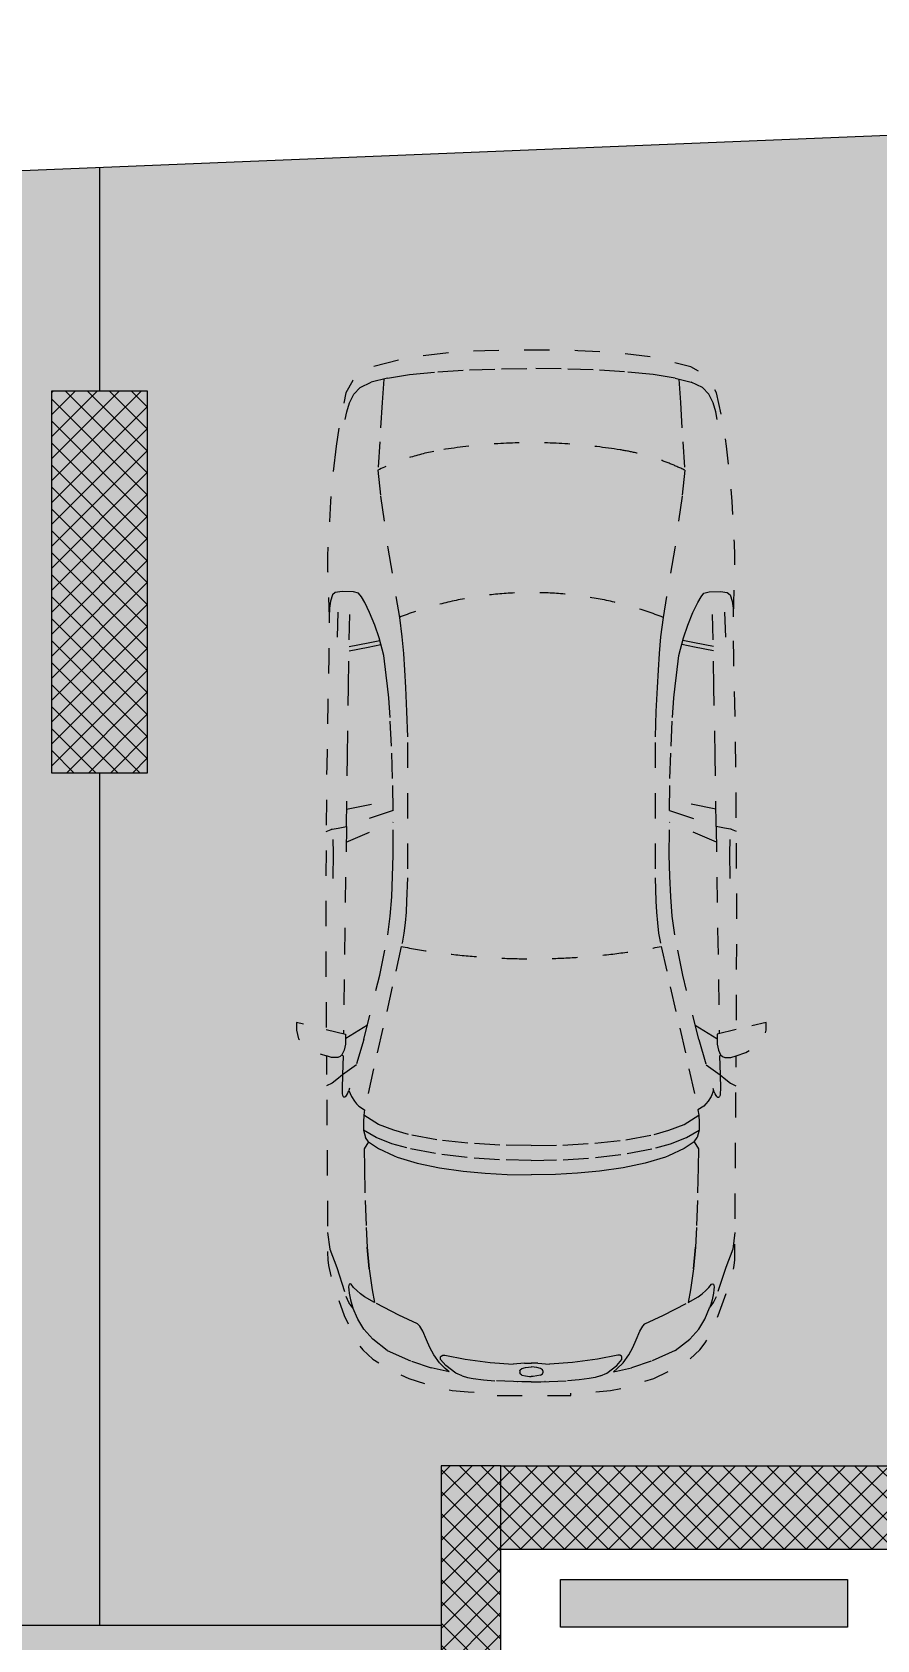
# Model space of a CAD drawing. Header units: millimetres. Extents: x 635850 to 824661, y -5878409 to -5774454.
# Drawn here: x 734208 to 737743, y -5841598 to -5834870 of the extents above; entities that cross this region are included whole.
import ezdxf

# ---------------------------------------------------------------- set-up
doc = ezdxf.new("R2010")
doc.units = ezdxf.units.MM
doc.header["$MEASUREMENT"] = 0
doc.linetypes.add('Dashed', pattern=[211.666667, 105.833333, -105.833333])
for name, color, linetype, lineweight, true_color in [('A - Ndertesa 4 - Veturat_Pen_No__102', 7, 'Continuous', 13, 0xcccccc), ('A - Ndertesa 5 -  Dimensionimi Bazik_Pen_No__102', 7, 'Continuous', 13, 0xcccccc), ('A - Ndertesa 5 -  Dimensionimi Bazik_Pen_No__82', 7, 'Continuous', 20, 0xaaaaaa), ('A - Ndertesa 5 - Drawing & Figure_Pen_No__102', 7, 'Continuous', 13, 0xcccccc), ('A - Ndertesa 5 - Drawing & Figure_Pen_No__241', 7, 'Continuous', 13, 0xe8e8e8), ('A - Ndertesa 5 - Drawing & Figure_Pen_No__82', 7, 'Continuous', 20, 0xaaaaaa), ('A - Ndertesa 5 - Veturat_Pen_No__102', 7, 'Continuous', 13, 0xcccccc)]:
    doc.layers.add(name, color=color, linetype=linetype, lineweight=lineweight, true_color=true_color)
doc.layers.add('A - Ndertesa 5 -  Dimensionimi Bazik', color=7, linetype='Continuous')
doc.layers.add('A - Ndertesa 5 - Shtyllat', color=7, linetype='Continuous')
for name, color, linetype, lineweight in [('A - Ndertesa 5 - Drawing & Figure_Pen_No__2', 8, 'Continuous', 15), ('A - Ndertesa 5 - Shtyllat_Pen_No__1', 7, 'Continuous', 13), ('A - Ndertesa 5 - Shtyllat_Pen_No__101', 252, 'Continuous', 13)]:
    doc.layers.add(name, color=color, linetype=linetype, lineweight=lineweight)
doc.styles.add('GENERATED_STYLE_1', font='GOTHIC.TTF')
doc.dimstyles.new('GENERATED_STYLE__1', dxfattribs={"dimtxt": 150, "dimasz": 91.78744, "dimexe": 0.18, "dimexo": 0.0625, "dimgap": 0, "dimtad": 0, "dimdec": 0, "dimlfac": 0.1, "dimzin": 0, "dimdsep": 46, "dimtxsty": 'GENERATED_STYLE_1', "dimblk": 'ARROWHEAD_5', "dimblk1": 'ARROWHEAD_5', "dimblk2": 'ARROWHEAD_5', "dimcen": 0.09, "dimse1": 1, "dimse2": 1, "dimclrd": 256, "dimclre": 256, "dimclrt": 256, "dimadec": 0, "dimazin": 0, "dimtfac": 1, "dimtdec": 4, "dimtmove": 0, "dimatfit": 3, "dimfxl": 0, "dimtolj": 1, "dimtzin": 0, "dimarcsym": 0})
pattern_1 = [(45, (664183.82, -5827429.525), (-45.96194, 45.96194), []), (135, (664183.82, -5827429.525), (45.96194, 45.96194), [])]

# ---------------------------------------------------------------- blocks, each defined once
blk = doc.blocks.new('Column_179', base_point=(734489.8, -5837170.7))
at = {"layer": 'A - Ndertesa 5 - Shtyllat_Pen_No__101', "linetype": 'Continuous', "lineweight": 13}
h = blk.add_hatch(dxfattribs=at)
h.set_pattern_fill('Concrete_Block', color=252, style=0, pattern_type=2)
h.set_pattern_definition(pattern_1)
h.paths.add_polyline_path([(734689.8, -5837970.7), (734689.8, -5836370.7), (734289.8, -5836370.7), (734289.8, -5837970.7)])
at = {"layer": 'A - Ndertesa 5 - Shtyllat_Pen_No__1', "color": 7, "linetype": 'Continuous', "lineweight": 13, "flags": 128}
blk.add_lwpolyline([(734689.8, -5837970.7), (734289.8, -5837970.7), (734289.8, -5836370.7), (734689.8, -5836370.7)], close=True, dxfattribs=at)
blk = doc.blocks.new('Car 05 25_4')
at = {"layer": 'A - Ndertesa 4 - Veturat_Pen_No__102', "color": 254, "linetype": 'Dashed', "lineweight": 13, "true_color": 0xcccccc}
for p, q in [((124.6, 791.4), (129, 820.5)), ((129, 820.5), (138.9, 832.4)), ((138.9, 832.4), (165.2, 840.3)), ((165.2, 840.3), (194.7, 844.3)), ((194.7, 844.3), (230.8, 845.5)), ((210.9, 809.2), (418.1, 816.2)), ((1115.1, 808.9), (1108.6, 774)), ((1119.5, 833.3), (1115.1, 808.9)), ((1120.2, 836.3), (1119.5, 833.3)), ((1120.7, 838.2), (1120.2, 836.3)), ((1129.9, 858.5), (1120.7, 838.2)), ((1162.6, 830.5), (1220.1, 829.1)), ((1220.1, 829.1), (1369.7, 831.5)), ((1957.8, 858.1), (1977.2, 777.4)), ((2075.3, 835.7), (2067.9, 857.7)), ((2070.4, 799.9), (2075.2, 809.4)), ((2075.2, 809.4), (2075.3, 835.7)), ((2148, 790.5), (2166.8, 813.8)), ((2166.8, 813.8), (2182.3, 834.1)), ((2182.3, 834.1), (2193.2, 856.5)), ((2808, 852.6), (2876.9, 843.3)), ((2876.9, 843.3), (2954.2, 813.7)), ((2904.1, 832.9), (2905.1, 832.8)), ((2954.2, 813.7), (3075.8, 774.7)), ((-701.1, 743.3), (-729.4, 716.4)), ((-664.9, 761), (-701.1, 743.3)), ((-626.6, 772.5), (-664.9, 761)), ((-594.9, 778.5), (-626.6, 772.5)), ((125.7, 743.9), (124.6, 791.4)), ((327.4, 761.9), (125.4, 756.5)), ((132.4, 722.8), (125.7, 743.9)), ((522, 764.7), (327.4, 761.9)), ((355.3, 762.3), (339.1, 683.1)), ((373.4, 762.6), (357.2, 683.4)), ((813.6, 769.3), (522, 764.7)), ((1108.6, 774), (813.6, 769.3)), ((1036.3, 772.8), (996.5, 578.8)), ((1042, 578), (1107.6, 774)), ((1173.3, 774.9), (1090.3, 577.9)), ((1108.6, 774), (1537.6, 780)), ((1537.6, 780), (1975, 786.1)), ((1939.2, 686.2), (1995.9, 777.4)), ((1977.2, 777.4), (2019.6, 777.4)), ((2000.4, 701.6), (2213.5, 763)), ((2019.6, 777.4), (2044.5, 783.1)), ((2044.5, 783.1), (2063.4, 792.3)), ((2063.4, 792.3), (2070.4, 799.9)), ((2068.7, 787.7), (2065.4, 794.5)), ((2068.7, 787.7), (2148, 790.5)), ((2106.5, 732.2), (2148, 790.5)), ((2148, 790.5), (2205.6, 792.2)), ((2205.6, 792.2), (2227.2, 791)), ((2226.6, 769.9), (2213.5, 763)), ((2213.5, 763), (2238.3, 752.2)), ((2234.4, 774), (2226.6, 769.9)), ((2227.2, 791), (2232.6, 790)), ((2232.6, 790), (2237.9, 787.3)), ((2238.5, 776.9), (2234.4, 774)), ((2240.8, 784), (2237.9, 787.3)), ((2238.3, 752.2), (2258.5, 739.7)), ((2238.5, 776.9), (2240.9, 780.5)), ((2240.9, 780.5), (2240.8, 784)), ((3022.5, 758.3), (3023.7, 762.5)), ((3024.5, 753.7), (3022.5, 758.3)), ((3023.7, 762.5), (3034.6, 765.1)), ((3037.9, 743.5), (3024.5, 753.7)), ((3034.6, 765.1), (3046.9, 763.8)), ((3050.6, 730.7), (3037.9, 743.5)), ((3046.9, 763.8), (3060.9, 762.9)), ((3060.9, 762.9), (3089.9, 757.4)), ((3100.5, 763.1), (3075.8, 774.7)), ((3089.9, 757.4), (3108.4, 751.4)), ((3114.1, 753.3), (3100.5, 763.1)), ((3108.4, 751.4), (3122.9, 746.4)), ((3122.9, 746.4), (3114.1, 753.3)), ((3170.1, 726.6), (3122.9, 746.4)), ((-729.4, 716.4), (-750.6, 669.8)), ((146.7, 710.6), (132.4, 722.8)), ((171.3, 696.6), (146.7, 710.6)), ((212.6, 676.5), (171.3, 696.6)), ((266.3, 654.6), (212.6, 676.5)), ((339.1, 683.1), (329.6, 633.9)), ((357.2, 683.4), (346.8, 629.5)), ((2000.4, 701.6), (1730.4, 633.8)), ((2122, 660), (2293.8, 697.7)), ((2258.5, 739.7), (2269, 731.1)), ((2269, 731.1), (2278.8, 722)), ((2278.8, 722), (2293.8, 697.7)), ((2293.8, 697.7), (2317.2, 700.7)), ((2293.8, 697.6), (2293.8, 697.7)), ((2317.2, 700.7), (2345.7, 702.7)), ((2355.1, 639.9), (2317.2, 700.7)), ((2345.7, 702.7), (2378.9, 702)), ((2410.1, 649.1), (2378.9, 702)), ((2378.9, 702), (2410.6, 694.2)), ((2410.6, 694.2), (2410.6, 694.2)), ((2428.7, 681.7), (2410.6, 694.2)), ((2428.7, 681.7), (2457.3, 700)), ((2428.8, 681.7), (2428.7, 681.7)), ((2428.8, 681.7), (2456.7, 639.8)), ((2457.3, 700), (2535.5, 698)), ((2535.4, 698), (2673.2, 695.5)), ((2535.5, 698), (2535.5, 698)), ((2673.2, 695.5), (2787.2, 691.5)), ((2787.2, 691.5), (2868.4, 687.2)), ((2868.4, 687.2), (2959.7, 679)), ((2959.7, 679), (2868.4, 687.2)), ((2959.7, 679), (3047.2, 666.2)), ((3064.5, 714.6), (3050.6, 730.7)), ((3077, 697.8), (3064.5, 714.6)), ((3100, 656.6), (3077, 697.8)), ((3211.7, 701), (3170.1, 726.6)), ((3254.3, 663.2), (3211.7, 701)), ((-768.3, 602.3), (-750.6, 669.8)), ((-764.3, 617.3), (-665.7, 624)), ((-665.7, 624), (-500.9, 634.2)), ((-500.9, 634.2), (-383, 642)), ((-383, 642), (-274.2, 631.3)), ((-274.2, 631.3), (-56.4, 600.5)), ((319.5, 636.4), (266.3, 654.6)), ((392.7, 617.8), (319.5, 636.4)), ((474.8, 607.1), (392.7, 617.8)), ((521.3, 601.6), (474.8, 607.1)), ((1730.4, 633.8), (1562, 600.6)), ((1779.6, 581.8), (1952.8, 621.3)), ((1952.8, 621.3), (2122, 660)), ((2379.8, 575.4), (2355.1, 639.9)), ((2436, 583.2), (2410.1, 649.1)), ((2456.7, 639.8), (2487.2, 574.3)), ((3047.2, 666.2), (3100, 656.6)), ((3152.9, 553.9), (3100, 656.6)), ((3301.9, 602.8), (3254.3, 663.2)), ((-768.3, 602.3), (-782.8, 510)), ((-56.4, 600.5), (145.9, 566.6)), ((145.9, 566.6), (233.3, 552.3)), ((233.3, 552.3), (315.3, 541.4)), ((315.3, 541.4), (384.3, 535.1)), ((570, 596.8), (521.3, 601.6)), ((652.6, 591), (570, 596.8)), ((772.8, 585), (652.6, 591)), ((907.3, 580.3), (772.8, 585)), ((1042, 578), (907.3, 580.3)), ((1227.8, 577.5), (1042, 578)), ((1316.1, 580.5), (1227.8, 577.5)), ((1403, 584.4), (1316.1, 580.5)), ((1483.9, 590.1), (1403, 584.4)), ((1562, 600.6), (1483.9, 590.1)), ((1554.3, 533.1), (1596.8, 541)), ((1597.3, 541.2), (1596.7, 540.9)), ((1610.7, 544.1), (1779.6, 581.8)), ((2397.3, 514.3), (2379.8, 575.4)), ((2453.6, 521.6), (2436, 583.2)), ((2487.2, 574.3), (2491.8, 562)), ((2491.8, 562), (2517.9, 477)), ((3189.6, 475.6), (3152.9, 553.9)), ((3301.9, 602.8), (3346, 501.4)), ((-782.8, 510), (-794.5, 390.6)), ((384.3, 535.1), (454.2, 530.4)), ((454.2, 530.4), (526.2, 526.3)), ((526.2, 526.3), (627.7, 521.8)), ((627.7, 521.8), (756.8, 518.1)), ((756.8, 518.1), (1322.6, 518.1)), ((1322.6, 518.1), (1420.5, 521.7)), ((1420.5, 521.7), (1466.6, 524)), ((1466.6, 524), (1510.9, 527.6)), ((1510.9, 527.6), (1554.3, 533.1)), ((2419.3, 395.7), (2397.3, 514.3)), ((2477.6, 401.1), (2453.6, 521.6)), ((2517.9, 477), (2537.5, 384.1)), ((3199.4, 466.8), (3189.6, 475.6)), ((3346, 501.4), (3374.3, 419.6)), ((3220.7, 454.4), (3199.4, 466.8)), ((3256.1, 439.2), (3220.7, 454.4)), ((3288.4, 425.1), (3256.1, 439.2)), ((3319.4, 408.4), (3288.4, 425.1)), ((3353.5, 384.3), (3319.4, 408.4)), ((3391.1, 344.2), (3374.3, 419.6)), ((-794.5, 390.6), (-802.4, 258.7)), ((2433.7, 266.1), (2419.3, 395.7)), ((2493.9, 269.1), (2477.6, 401.1)), ((2537.5, 384.1), (2551.5, 285.6)), ((3321.2, 370.5), (3321, 362.1)), ((3321, 362.1), (3338.3, 276.9)), ((3324.7, 377.3), (3321.2, 370.5)), ((3328.3, 379.6), (3324.7, 377.3)), ((3338.5, 379.5), (3328.3, 379.6)), ((3363.6, 357.8), (3338.5, 379.5)), ((3377.2, 360), (3353.5, 384.3)), ((3396.7, 315.8), (3363.6, 357.8)), ((3391.1, 344.2), (3377.2, 360)), ((2551.5, 285.6), (2559.7, 193.7)), ((3338.3, 276.9), (3351.9, 172.7)), ((3408.1, 289.4), (3396.7, 315.8)), ((3408.1, 289.4), (3413.8, 267.3)), ((-802.4, 258.7), (-806.8, 124.9)), ((2441.6, 132), (2433.7, 266.1)), ((2503.1, 133.2), (2493.9, 269.1)), ((3413.8, 267.3), (3418.5, 242.9)), ((3418.5, 242.9), (3424, 200.7)), ((2559.7, 193.7), (2564.4, 101.2)), ((3351.9, 172.7), (3358.3, 75.9)), ((3424, 200.7), (3427.7, 152)), ((3432.4, 40), (3427.7, 152)), ((-806.8, 124.9), (-808, 0)), ((2444, 0), (2441.6, 132)), ((2506, 0), (2503.1, 133.2)), ((2564.4, 101.2), (2566, 0)), ((3354, 27.9), (3358.3, 75.9)), ((-806.8, -124.9), (-808, 0)), ((2444, 0), (2441.6, -132)), ((2564.4, -101.2), (2566, 0)), ((3354, 27.9), (3354, -0.8)), ((3354, -27.9), (3354, 0.8)), ((3370.9, 11.7), (3370.3, -0.8)), ((3370.9, -11.7), (3370.3, 0.8)), ((3372.5, 23.7), (3370.9, 11.7)), ((3376.3, 39), (3372.5, 23.7)), ((3382, 46.6), (3376.3, 39)), ((3386.2, 48.4), (3382, 46.6)), ((3386.2, 48.4), (3394.3, 48.4)), ((3398.5, 46.6), (3394.3, 48.4)), ((3404.2, 39), (3398.5, 46.6)), ((3404.2, 39), (3408, 23.7)), ((3408, 23.7), (3409.8, 8.1)), ((3409.8, 8.1), (3409.8, 0)), ((3431.8, 57.4), (3431.8, 56.8)), ((3432, 0), (3432.4, 40)), ((3432, 0), (3432.4, -40)), ((2506, 0), (2503.1, -133.2)), ((3354, -27.9), (3358.3, -75.9)), ((3372.5, -23.7), (3370.9, -11.7)), ((3376.3, -39), (3372.5, -23.7)), ((3382, -46.6), (3376.3, -39)), ((3386.2, -48.4), (3382, -46.6)), ((3386.2, -48.4), (3394.3, -48.4)), ((3398.5, -46.6), (3394.3, -48.4)), ((3404.2, -39), (3398.5, -46.6)), ((3404.2, -39), (3408, -23.7)), ((3408, -23.7), (3409.8, -8.1)), ((3409.8, -8.1), (3409.8, 0)), ((3432.4, -40), (3427.7, -152)), ((3431.8, -57.4), (3431.8, -56.8)), ((-802.4, -258.7), (-806.8, -124.9)), ((2441.6, -132), (2433.7, -266.1)), ((2503.1, -133.2), (2493.9, -269.1)), ((2559.7, -193.7), (2564.4, -101.2)), ((3351.9, -172.7), (3358.3, -75.9)), ((2551.5, -285.6), (2559.7, -193.7)), ((3338.3, -276.9), (3351.9, -172.7)), ((3418.5, -242.9), (3424, -200.7)), ((3424, -200.7), (3427.7, -152)), ((-794.5, -390.6), (-802.4, -258.7)), ((2433.7, -266.1), (2419.3, -395.7)), ((2493.9, -269.1), (2477.6, -401.1)), ((3408.1, -289.4), (3413.8, -267.3)), ((3413.8, -267.3), (3418.5, -242.9)), ((2537.5, -384.1), (2551.5, -285.6)), ((3321, -362.1), (3338.3, -276.9)), ((3396.7, -315.8), (3363.6, -357.8)), ((3408.1, -289.4), (3396.7, -315.8)), ((-782.8, -510), (-794.5, -390.6)), ((2419.3, -395.7), (2397.3, -514.3)), ((2477.6, -401.1), (2453.6, -521.6)), ((2517.9, -477), (2537.5, -384.1)), ((3353.5, -384.3), (3319.4, -408.4)), ((3321.2, -370.5), (3321, -362.1)), ((3324.7, -377.3), (3321.2, -370.5)), ((3328.3, -379.6), (3324.7, -377.3)), ((3338.5, -379.5), (3328.3, -379.6)), ((3363.6, -357.8), (3338.5, -379.5)), ((3377.2, -360), (3353.5, -384.3)), ((3391.1, -344.2), (3374.3, -419.6)), ((3391.1, -344.2), (3377.2, -360)), ((3199.4, -466.8), (3189.6, -475.6)), ((3220.7, -454.4), (3199.4, -466.8)), ((3256.1, -439.2), (3220.7, -454.4)), ((3288.4, -425.1), (3256.1, -439.2)), ((3319.4, -408.4), (3288.4, -425.1)), ((3346, -501.4), (3374.3, -419.6)), ((-768.3, -602.3), (-782.8, -510)), ((315.3, -541.4), (384.3, -535.1)), ((384.3, -535.1), (454.2, -530.4)), ((454.2, -530.4), (526.2, -526.3)), ((526.2, -526.3), (627.7, -521.8)), ((627.7, -521.8), (756.8, -518.1)), ((756.8, -518.1), (1322.6, -518.1)), ((1322.6, -518.1), (1420.5, -521.7)), ((1420.5, -521.7), (1466.6, -524)), ((1466.6, -524), (1510.9, -527.6)), ((1510.9, -527.6), (1554.3, -533.1)), ((1554.3, -533.1), (1596.8, -541)), ((2397.3, -514.3), (2379.8, -575.4)), ((2453.6, -521.6), (2436, -583.2)), ((2491.8, -562), (2517.9, -477)), ((3189.6, -475.6), (3152.9, -553.9)), ((3301.9, -602.8), (3346, -501.4)), ((-768.3, -602.3), (-750.6, -669.8)), ((-274.2, -631.3), (-56.4, -600.5)), ((-56.4, -600.5), (145.9, -566.6)), ((145.9, -566.6), (233.3, -552.3)), ((233.3, -552.3), (315.3, -541.4)), ((521.3, -601.6), (474.8, -607.1)), ((570, -596.8), (521.3, -601.6)), ((652.6, -591), (570, -596.8)), ((772.8, -585), (652.6, -591)), ((907.3, -580.3), (772.8, -585)), ((1042, -578), (907.3, -580.3)), ((1036.3, -772.8), (996.5, -578.8)), ((1227.8, -577.5), (1042, -578)), ((1042, -578), (1107.6, -774)), ((1173.3, -774.9), (1090.3, -577.9)), ((1316.1, -580.5), (1227.8, -577.5)), ((1403, -584.4), (1316.1, -580.5)), ((1483.9, -590.1), (1403, -584.4)), ((1562, -600.6), (1483.9, -590.1)), ((1730.4, -633.8), (1562, -600.6)), ((1597.3, -541.2), (1596.7, -540.9)), ((1610.7, -544.1), (1779.6, -581.8)), ((1779.6, -581.8), (1952.8, -621.3)), ((2379.8, -575.4), (2355.1, -639.9)), ((2436, -583.2), (2410.1, -649.1)), ((2456.7, -639.8), (2487.2, -574.3)), ((2487.2, -574.3), (2491.8, -562)), ((3152.9, -553.9), (3100, -656.6)), ((3301.9, -602.8), (3254.3, -663.2)), ((-764.3, -617.3), (-665.7, -624)), ((-729.4, -716.4), (-750.6, -669.8)), ((-665.7, -624), (-500.9, -634.2)), ((-500.9, -634.2), (-383, -642)), ((-383, -642), (-274.2, -631.3)), ((266.3, -654.6), (212.6, -676.5)), ((319.5, -636.4), (266.3, -654.6)), ((392.7, -617.8), (319.5, -636.4)), ((339.1, -683.1), (329.6, -633.9)), ((357.2, -683.4), (346.8, -629.5)), ((474.8, -607.1), (392.7, -617.8)), ((2000.4, -701.6), (1730.4, -633.8)), ((1952.8, -621.3), (2122, -660)), ((2122, -660), (2293.8, -697.7)), ((2355.1, -639.9), (2317.2, -700.7)), ((2410.1, -649.1), (2378.9, -702)), ((2428.8, -681.7), (2456.7, -639.8)), ((2959.7, -679), (3047.2, -666.2)), ((3047.2, -666.2), (3100, -656.6)), ((3100, -656.6), (3077, -697.8)), ((3254.3, -663.2), (3211.7, -701)), ((-701.1, -743.3), (-729.4, -716.4)), ((132.4, -722.8), (125.7, -743.9)), ((146.7, -710.6), (132.4, -722.8)), ((171.3, -696.6), (146.7, -710.6)), ((212.6, -676.5), (171.3, -696.6)), ((355.3, -762.3), (339.1, -683.1)), ((373.4, -762.6), (357.2, -683.4)), ((1939.2, -686.2), (1995.9, -777.4)), ((2000.4, -701.6), (2213.5, -763)), ((2106.5, -732.2), (2148, -790.5)), ((2238.3, -752.2), (2258.5, -739.7)), ((2258.5, -739.7), (2269, -731.1)), ((2269, -731.1), (2278.8, -722)), ((2278.8, -722), (2293.8, -697.7)), ((2293.8, -697.6), (2293.8, -697.7)), ((2293.8, -697.7), (2317.2, -700.7)), ((2317.2, -700.7), (2345.7, -702.7)), ((2345.7, -702.7), (2378.9, -702)), ((2378.9, -702), (2410.6, -694.2)), ((2428.7, -681.7), (2410.6, -694.2)), ((2410.6, -694.2), (2410.6, -694.2)), ((2428.8, -681.7), (2428.7, -681.7)), ((2428.7, -681.7), (2457.3, -700)), ((2457.3, -700), (2535.5, -698)), ((2535.4, -698), (2673.2, -695.5)), ((2535.5, -698), (2535.5, -698)), ((2673.2, -695.5), (2787.2, -691.5)), ((2787.2, -691.5), (2868.4, -687.2)), ((2868.4, -687.2), (2959.7, -679)), ((2959.7, -679), (2868.4, -687.2)), ((3050.6, -730.7), (3037.9, -743.5)), ((3064.5, -714.6), (3050.6, -730.7)), ((3077, -697.8), (3064.5, -714.6)), ((3170.1, -726.6), (3122.9, -746.4)), ((3211.7, -701), (3170.1, -726.6)), ((-664.9, -761), (-701.1, -743.3)), ((-626.6, -772.5), (-664.9, -761)), ((-594.9, -778.5), (-626.6, -772.5)), ((125.7, -743.9), (124.6, -791.4)), ((124.6, -791.4), (129, -820.5)), ((327.4, -761.9), (125.4, -756.5)), ((522, -764.7), (327.4, -761.9)), ((813.6, -769.3), (522, -764.7)), ((1108.6, -774), (813.6, -769.3)), ((1108.6, -774), (1537.6, -780)), ((1115.1, -808.9), (1108.6, -774)), ((1537.6, -780), (1975, -786.1)), ((1957.8, -858.1), (1977.2, -777.4)), ((1977.2, -777.4), (2019.6, -777.4)), ((2019.6, -777.4), (2044.5, -783.1)), ((2044.5, -783.1), (2063.4, -792.3)), ((2063.4, -792.3), (2070.4, -799.9)), ((2068.7, -787.7), (2065.4, -794.5)), ((2068.7, -787.7), (2148, -790.5)), ((2070.4, -799.9), (2075.2, -809.4)), ((2148, -790.5), (2166.8, -813.8)), ((2148, -790.5), (2205.6, -792.2)), ((2205.6, -792.2), (2227.2, -791)), ((2213.5, -763), (2238.3, -752.2)), ((2226.6, -769.9), (2213.5, -763)), ((2234.4, -774), (2226.6, -769.9)), ((2227.2, -791), (2232.6, -790)), ((2232.6, -790), (2237.9, -787.3)), ((2238.5, -776.9), (2234.4, -774)), ((2240.8, -784), (2237.9, -787.3)), ((2238.5, -776.9), (2240.9, -780.5)), ((2240.9, -780.5), (2240.8, -784)), ((2954.2, -813.7), (3075.8, -774.7)), ((3024.5, -753.7), (3022.5, -758.3)), ((3022.5, -758.3), (3023.7, -762.5)), ((3023.7, -762.5), (3034.6, -765.1)), ((3037.9, -743.5), (3024.5, -753.7)), ((3034.6, -765.1), (3046.9, -763.8)), ((3046.9, -763.8), (3060.9, -762.9)), ((3060.9, -762.9), (3089.9, -757.4)), ((3100.5, -763.1), (3075.8, -774.7)), ((3089.9, -757.4), (3108.4, -751.4)), ((3114.1, -753.3), (3100.5, -763.1)), ((3108.4, -751.4), (3122.9, -746.4)), ((3122.9, -746.4), (3114.1, -753.3)), ((129, -820.5), (138.9, -832.4)), ((138.9, -832.4), (165.2, -840.3)), ((165.2, -840.3), (194.7, -844.3)), ((194.7, -844.3), (230.8, -845.5)), ((210.9, -809.2), (418.1, -816.2)), ((1119.5, -833.3), (1115.1, -808.9)), ((1120.2, -836.3), (1119.5, -833.3)), ((1120.7, -838.2), (1120.2, -836.3)), ((1129.9, -858.5), (1120.7, -838.2)), ((1162.6, -830.5), (1220.1, -829.1)), ((1220.1, -829.1), (1369.7, -831.5)), ((2075.3, -835.7), (2067.9, -857.7)), ((2075.2, -809.4), (2075.3, -835.7)), ((2166.8, -813.8), (2182.3, -834.1)), ((2182.3, -834.1), (2193.2, -856.5)), ((2808, -852.6), (2876.9, -843.3)), ((2876.9, -843.3), (2954.2, -813.7))]:
    blk.add_line(p, q, dxfattribs=at)
at = {"layer": 'A - Ndertesa 4 - Veturat_Pen_No__102', "color": 254, "linetype": 'Dashed', "lineweight": 13, "true_color": 0xcccccc, "flags": 128}
blk.add_lwpolyline([(-483.1, -817.3), (-372.3, -830.2), (-251.8, -841), (-168.2, -844.6), (-78.4, -850.6), (-24, -852.3), (40.3, -852.3), (230.8, -845.5), (400, -847.6), (590.7, -851.7), (856.5, -856.2), (1129.9, -858.5), (1536.1, -860.4), (1957.8, -858.1), (1928.9, -983.2), (1961.1, -983.2), (1996.9, -974.9), (2026.9, -945), (2054.6, -897.6), (2067.9, -857.7), (2119.9, -857.4), (2193.2, -856.5), (2808, -852.6), (2855.7, -852.6), (2891.4, -852.5), (2922.5, -852), (2945.2, -849.4), (2989.6, -839.6), (3013.6, -833.1), (3154.3, -782.6), (3235.9, -747.6), (3269.1, -728.3), (3298.6, -705.6), (3337.3, -663.4), (3374.5, -603.6), (3418.4, -512.7), (3457.5, -393.1), (3468.3, -330.9), (3474.5, -263.7), (3478.3, -199.9), (3479.4, -164.9), (3489.5, -164.9), (3489.5, 164.9), (3479.4, 164.9), (3478.3, 199.9), (3474.5, 263.7), (3468.3, 330.9), (3457.5, 393.1), (3418.4, 512.7), (3374.5, 603.6), (3337.3, 663.4), (3298.6, 705.6), (3269.1, 728.3), (3235.9, 747.6), (3154.3, 782.6), (3013.6, 833.1), (2989.6, 839.6), (2945.2, 849.4), (2922.5, 852), (2891.4, 852.5), (2855.7, 852.6), (2808, 852.6), (2193.2, 856.5), (2119.9, 857.4), (2067.9, 857.7), (2054.6, 897.6), (2026.9, 945), (1996.9, 974.9), (1961.1, 983.2), (1928.9, 983.2), (1957.8, 858.1), (1536.1, 860.4), (1129.9, 858.5), (856.5, 856.2), (590.7, 851.7), (400, 847.6), (230.8, 845.5), (40.3, 852.3), (-24, 852.3), (-78.4, 850.6), (-168.2, 844.6), (-251.8, 841), (-372.3, 830.2), (-483.1, 817.3), (-585.2, 801), (-706.3, 775.8), (-757.7, 747), (-784.8, 721.8), (-815, 667.8), (-855.1, 511), (-874.7, 345), (-882.9, 194.7), (-885.4, 0), (-882.9, -194.7), (-874.7, -345), (-855.1, -511), (-815, -667.8), (-784.8, -721.8), (-757.7, -747), (-706.3, -775.8), (-585.2, -801)], close=True, dxfattribs=at)
at = {"layer": 'A - Ndertesa 4 - Veturat_Pen_No__102', "color": 254, "linetype": 'Dashed', "lineweight": 13, "true_color": 0xcccccc}
for centre, radius, start, end in [((492.9, 217.7), 973.2, 154.15445, 170.91173), ((1649.8, 0), 1520.4, 158.69921, 201.30079), ((-1245.2, 0), 2907.3, 349.2142, 10.7858), ((1856.4, -1.7), 2354, 170.8804, 189.92229), ((492.9, -217.7), 973.2, 191.23053, 205.84555)]:
    blk.add_arc(centre, radius, start, end, dxfattribs=at)
blk = doc.blocks.new('*D1522', base_point=(664183.8, -5827429.5))
at = {"layer": 'A - Ndertesa 5 -  Dimensionimi Bazik_Pen_No__102', "linetype": 'Continuous', "lineweight": 13, "true_color": 0xcccccc}
for points in [[(731984.5, -5835539.1), (731959.5, -5835632.4), (732009.5, -5835632.4)], [(731984.5, -5841538.1), (732009.5, -5841444.8), (731959.5, -5841444.8)]]:
    blk.add_hatch(color=254, dxfattribs=at).paths.add_polyline_path(points)
at = {"layer": 'A - Ndertesa 5 -  Dimensionimi Bazik_Pen_No__102', "color": 254, "linetype": 'Continuous', "lineweight": 13, "true_color": 0xcccccc}
for p, q in [((731984.5, -5835539.1), (731959.5, -5835632.4)), ((731984.5, -5835539.1), (732009.5, -5835632.4)), ((732009.5, -5835632.4), (731959.5, -5835632.4)), ((731984.5, -5838338.8), (731984.5, -5835632.4)), ((731984.5, -5841444.8), (731984.5, -5838738.4)), ((731959.5, -5841444.8), (732009.5, -5841444.8)), ((731984.5, -5841538.1), (731959.5, -5841444.8)), ((731984.5, -5841538.1), (732009.5, -5841444.8))]:
    blk.add_line(p, q, dxfattribs=at)
at = {"layer": 'A - Ndertesa 5 -  Dimensionimi Bazik_Pen_No__82', "color": 253, "lineweight": 20, "true_color": 0xaaaaaa, "insert": (732059.5, -5838714.4), "char_height": 150, "attachment_point": 7, "rotation": 90, "style": 'GENERATED_STYLE_1'}
blk.add_mtext('\\A1;{\\pql;\\fCentury Gothic|b0|i0|c0|p34;600}', dxfattribs=at)
blk = doc.blocks.new('ARROWHEAD_5')
at = {"linetype": 'Continuous', "lineweight": 0}
blk.add_hatch(color=0, dxfattribs=at).paths.add_polyline_path([(-1, 0.2679), (0, 0), (-1, -0.2679)])
at = {"color": 0, "linetype": 'Continuous', "lineweight": 0}
blk.add_line((0, 0), (-1, 0), dxfattribs=at)
blk = doc.blocks.new('Column_509', base_point=(736994.8, -5841044.7))
at = {"layer": 'A - Ndertesa 5 - Shtyllat_Pen_No__101', "linetype": 'Continuous', "lineweight": 13}
h = blk.add_hatch(dxfattribs=at)
h.set_pattern_fill('Concrete_Block', color=252, style=0, pattern_type=2)
h.set_pattern_definition(pattern_1)
h.paths.add_polyline_path([(736169.8, -5841219.7), (737819.8, -5841219.7), (737819.8, -5840869.7), (736169.8, -5840869.7)])
at = {"layer": 'A - Ndertesa 5 - Shtyllat_Pen_No__1', "color": 7, "linetype": 'Continuous', "lineweight": 13, "flags": 128}
blk.add_lwpolyline([(736169.8, -5841219.7), (736169.8, -5840869.7), (737819.8, -5840869.7), (737819.8, -5841219.7)], close=True, dxfattribs=at)
blk = doc.blocks.new('Column_513', base_point=(736044.8, -5842669.7))
at = {"layer": 'A - Ndertesa 5 - Shtyllat_Pen_No__101', "linetype": 'Continuous', "lineweight": 13}
h = blk.add_hatch(dxfattribs=at)
h.set_pattern_fill('Concrete_Block', color=252, style=0, pattern_type=2)
h.set_pattern_definition(pattern_1)
h.paths.add_polyline_path([(736169.8, -5840869.7), (735919.8, -5840869.7), (735919.8, -5844469.7), (736169.8, -5844469.7)])
at = {"layer": 'A - Ndertesa 5 - Shtyllat_Pen_No__1', "color": 7, "linetype": 'Continuous', "lineweight": 13, "flags": 128}
blk.add_lwpolyline([(736169.8, -5840869.7), (735919.8, -5840869.7), (735919.8, -5844469.7), (736169.8, -5844469.7)], close=True, dxfattribs=at)

msp = doc.modelspace()

# ---------------------------------------------------------------- hatches: boundary and pattern name
at = {"layer": 'A - Ndertesa 5 - Drawing & Figure_Pen_No__102', "linetype": 'Continuous', "lineweight": 0, "true_color": 0xe5e5e5}
msp.add_hatch(color=254, dxfattribs=at).paths.add_polyline_path([(737619.8, -5841545.1), (736419.8, -5841545.1), (736419.8, -5841345.1), (737619.8, -5841345.1)])
at = {"layer": 'A - Ndertesa 5 - Drawing & Figure_Pen_No__241', "linetype": 'Continuous', "lineweight": 0, "true_color": 0xf9f9f9}
msp.add_hatch(color=7, dxfattribs=at).paths.add_polyline_path([(724079.7, -5836437.5), (724079.7, -5847319.8), (733989.8, -5847319.8), (733989.8, -5846519.8), (733989.8, -5844469.7), (734219.8, -5844469.7), (734219.8, -5842569.7), (736169.8, -5842569.7), (736169.8, -5841219.7), (738119.8, -5841219.7), (738119.8, -5837119.7), (741119.8, -5837119.7), (741119.8, -5844469.7), (741299.8, -5844469.7), (741299.8, -5847319.8), (748939.8, -5847319.8), (748939.8, -5834869.9), (748392.9, -5834869.9), (724655.2, -5835838, 0.402325)])

# ---------------------------------------------------------------- linework, layer by layer
at = {"layer": 'A - Ndertesa 5 - Drawing & Figure_Pen_No__2', "color": 8, "linetype": 'Continuous', "lineweight": 15, "flags": 128}
msp.add_lwpolyline([(737619.8, -5841545.1), (736419.8, -5841545.1), (736419.8, -5841345.1), (737619.8, -5841345.1)], close=True, dxfattribs=at)
at = {"layer": 'A - Ndertesa 5 - Drawing & Figure_Pen_No__82', "color": 253, "linetype": 'Continuous', "lineweight": 20, "true_color": 0xaaaaaa, "flags": 128}
msp.add_lwpolyline([(748939.8, -5834869.9), (748392.9, -5834869.9), (724655.2, -5835838, 0.402325), (724079.7, -5836437.5), (724079.7, -5847319.8), (748540, -5847319.8)], format="xyb", dxfattribs=at)
for points in [[(734489.8, -5835436.9), (734489.8, -5836370.7)], [(734489.8, -5837970.7), (734489.8, -5841538.1)], [(735919.8, -5841538.1), (724079.7, -5841538.1)]]:
    msp.add_lwpolyline(points, dxfattribs=at)

# ---------------------------------------------------------------- block references
at = {"layer": 'A - Ndertesa 5 - Shtyllat', "color": 7, "lineweight": 13}
for name, p in [('Column_179', (734489.8, -5837170.7)), ('Column_513', (736044.8, -5842669.7)), ('Column_509', (736994.8, -5841044.7))]:
    msp.add_blockref(name, p, dxfattribs=at)
at = {"layer": 'A - Ndertesa 5 - Veturat_Pen_No__102', "color": 254, "linetype": 'Continuous', "lineweight": 13, "true_color": 0xcccccc, "zscale": 1000, "rotation": 270}
msp.add_blockref('Car 05 25_4', (736296.9, -5837085.9), dxfattribs=at)

# ---------------------------------------------------------------- dimensions: what is measured, and where the dimension line sits
at = {"layer": 'A - Ndertesa 5 -  Dimensionimi Bazik', "color": 254, "linetype": 'Continuous', "lineweight": 13, "true_color": 0xcccccc}
dim = msp.add_linear_dim(base=(731984.5, -5835539.1), p1=(735919.8, -5841538.1), p2=(731984.5, -5835539.1), angle=90, dimstyle='GENERATED_STYLE__1', dxfattribs=at)
dim.commit()
dim.dimension.update_dxf_attribs({"geometry": '*D1522', "text_midpoint": (731984.5, -5838542.8), "dimtype": 160, "text_rotation": 90})

doc.saveas('drawing.dxf')
